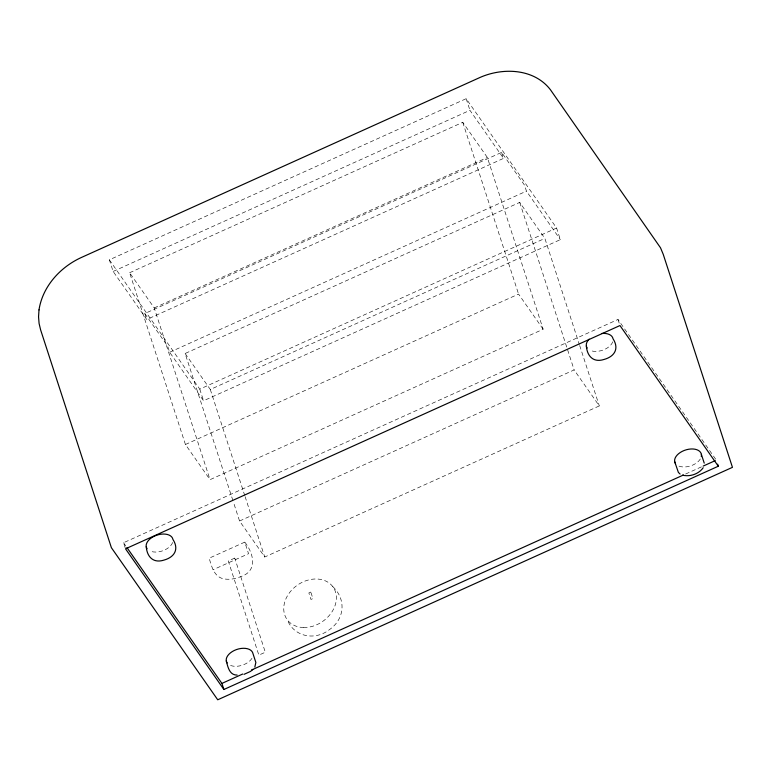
<?xml version="1.0" encoding="UTF-8"?>
<svg xmlns="http://www.w3.org/2000/svg" width="771" height="771" viewBox="0 0 771 771"><rect width="100%" height="100%" fill="white"/><g stroke="black" fill="none" stroke-linecap="round" stroke-linejoin="round"><path stroke-width="0.58" stroke-dasharray="3.85 2.89" d="M501.613 152.407L503.55 158.383L146.741 319.512L113.135 271.44L109.357 259.827L466.166 98.698L556.585 228.023L560.363 239.636L203.554 400.766L169.649 352.27L167.712 346.295L144.803 313.537L501.613 152.407L524.511 185.165L526.448 191.141L560.363 239.636M113.135 271.44L469.944 110.311L503.55 158.383M129.624 272.751L462.754 122.319L487.359 157.496L543.16 329.246L210.03 479.678L185.435 444.501L129.624 272.751L154.229 307.928L210.03 479.678M154.229 307.928L487.359 157.496M169.649 352.27L526.448 191.141M232.9 500.504L185.127 353.494L519.712 202.407L544.875 238.403L579.31 344.386M109.357 259.827L199.776 389.143L556.585 228.023M185.127 353.494L210.3 389.49L544.875 238.403M185.435 444.501L518.565 294.069L543.16 329.246M125.201 547.805L123.553 542.736L617.985 319.464L716.336 460.142M239.559 521.013L574.135 369.926L599.308 405.922L264.732 557.009L239.559 521.013L233.266 501.642M244.783 542.109L209.163 558.194C211.447 565.731 213.625 575.638 222.135 578.462C228.438 580.168 235.126 579.021 241.053 576.506C258.063 570.916 253.582 553.115 244.783 542.109L248.551 553.723L212.941 569.808M685.641 474.001L702.092 466.58M332.793 586.644C346.478 599.443 344.656 619.094 329.429 629.647C315.426 640.72 294.3 637.309 287.332 619.865M123.553 542.736L126.299 546.678M617.985 319.464L619.633 324.533M579.686 345.524L599.308 405.922M519.712 202.407L574.135 369.926M466.166 98.698L469.944 110.311M462.754 122.319L518.565 294.069M210.3 389.49L244.735 495.474M245.101 496.611L264.732 557.009M199.776 389.143L203.554 400.766M144.803 313.537L146.741 319.512M251.963 658.289A13.868 8.346 -18 0 1 229.575 665.016M172.646 542.456A13.868 8.346 -18 0 1 162.826 550.764A13.868 8.346 -18 0 1 149.507 550.764M612.743 341.813A13.868 8.346 -18 0 1 602.922 350.111A13.868 8.346 -18 0 1 589.613 350.111M700.338 458.947A13.868 8.346 -18 0 1 677.217 465.241M234.731 558.098L228.283 561.009L258.863 655.138L265.311 652.227L234.731 558.098M310.8 592.061L308.863 592.928L310.983 599.443L312.91 598.575L310.8 592.061M303.389 627.517A28.161 22.118 -35 0 0 335.462 591.791A28.161 22.118 -35 0 0 291.351 590.47A28.161 22.118 -35 0 0 303.389 627.517"/><path stroke-width="1.16" d="M254.825 667.079L255.856 662.472L252.994 653.673A13.868 8.346 -18 0 0 236.398 649.596A13.868 8.346 -18 0 0 227.137 662.954M703.2 467.737C698.709 474.098 689.987 476.989 682.508 475.167M253.013 669.373L250.488 671.435L244.012 674.355M126.993 547.661L221.913 683.414L242.74 674.008M251.51 670.047L683.453 474.994M703.181 466.079L715.247 460.634M718.312 466.224L619.961 325.545L125.528 548.817L223.889 689.496L718.312 466.224L717.656 464.19M237.14 675.068C229.363 675.261 227.85 666.77 226.298 660.94M680.07 474.03L678.374 472.401L674.673 461.598M701.369 454.331L704.231 463.12M586.336 346.044C587.203 356.53 593.631 362.823 604.05 359.45C614.314 356.655 619.518 348.858 613.032 338.768A13.868 8.346 -18 0 0 601.679 333.496M221.913 683.414L223.889 689.496M146.23 546.687C147.097 557.182 153.535 563.476 163.953 560.103C174.207 557.308 179.412 549.501 172.935 539.421A13.868 8.346 -18 0 0 156.34 535.344A13.868 8.346 -18 0 0 147.078 548.701M587.174 348.049A13.868 8.346 -18 0 1 589.169 339.144M675.521 463.612A13.868 8.346 -18 0 1 686.508 449.715A13.868 8.346 -18 0 1 701.311 456.586M39.003 309.913L38.55 316.794L39.09 323.473L40.603 329.824L111.39 547.699L217.73 699.789L732.45 467.342L663.233 254.324L660.506 247.79L550.436 89.754C533.744 68.021 501.593 67.26 478.444 78.17L81.167 257.581C60.128 267.219 42.559 286.561 39.003 309.913"/></g></svg>
